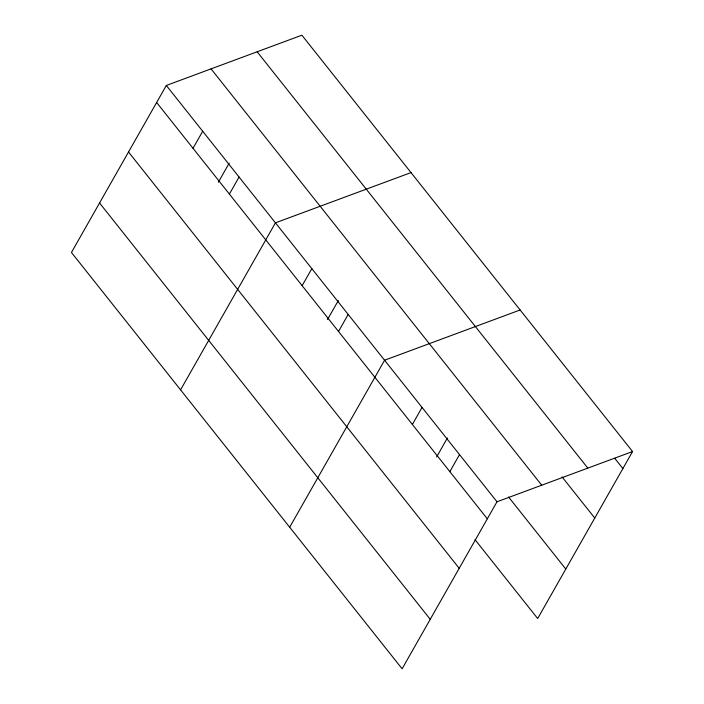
<?xml version="1.0" encoding="UTF-8"?>
<svg xmlns="http://www.w3.org/2000/svg" width="704" height="704" viewBox="0 0 704 704"><rect width="100%" height="100%" fill="white"/><g stroke="black" fill="none" stroke-linecap="round" stroke-linejoin="round"><path stroke-width="1.06" d="M166.32 85.457L71.447 252.463L402.116 668.8L496.998 501.785L632.553 451.537L301.884 35.2L166.32 85.457L496.998 501.785M193.019 148.289L202.69 131.252M218.354 182.222L229.17 163.187M229.39 194.084L239.07 177.047M180.567 389.858L275.44 222.842L411.004 172.594M302.139 285.674L311.819 268.638M327.483 319.616L338.298 300.582M338.51 331.478L348.19 314.442M289.687 527.243L384.569 360.237L520.124 309.98M412.368 424.459L422.039 407.422M436.603 457.01L447.418 437.967M449.838 471.645L459.518 454.599M632.553 451.537L537.68 618.543L474.989 539.616M614.698 458.278L622.882 468.574M257.145 51.779L587.822 468.116M562.056 476.881L594.766 518.065M211.05 68.869L541.728 485.206M508.561 496.989L565.796 569.052M156.64 102.494L487.318 518.822M128.524 151.985L459.202 568.313M99.554 202.972L430.232 619.309"/></g></svg>
